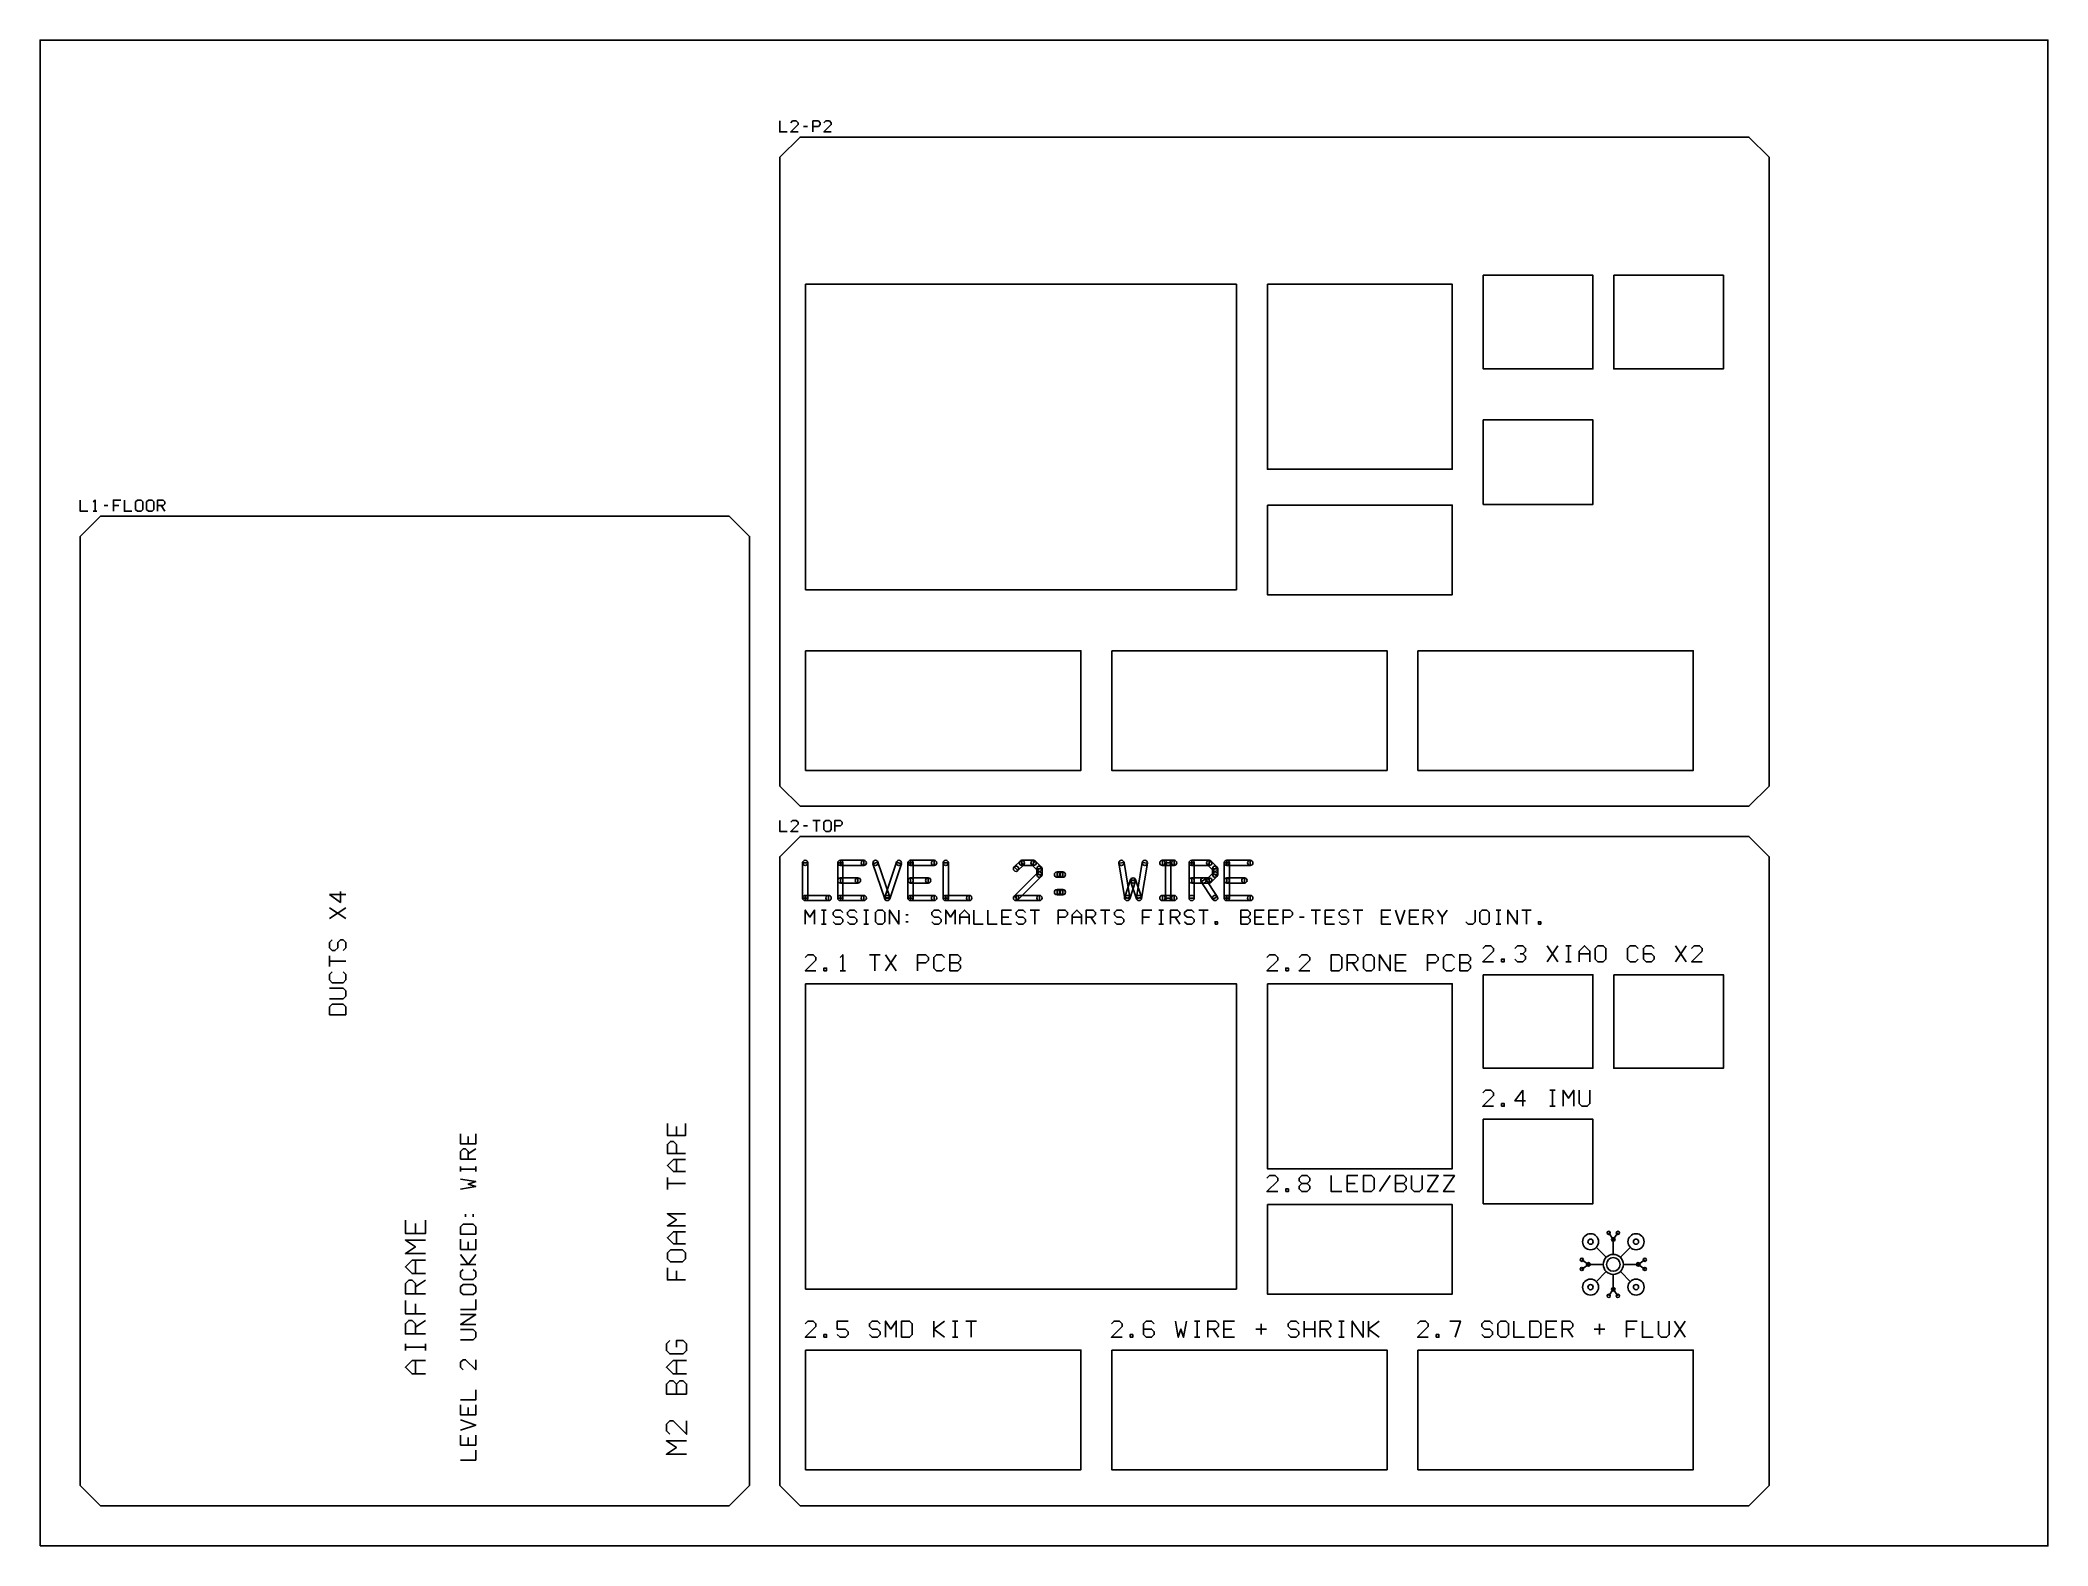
# Model space of a CAD drawing. Extents: x 0 to 400, y 0 to 300.
import ezdxf

# ---------------------------------------------------------------- set-up
doc = ezdxf.new("R2010")
doc.units = 0
for name, color, linetype in [('CUT', 1, 'CONTINUOUS'), ('ENGRAVE_VECTOR', 5, 'CONTINUOUS'), ('NOTES', 8, 'CONTINUOUS'), ('RASTER_ENGRAVE', 7, 'CONTINUOUS')]:
    doc.layers.add(name, color=color, linetype=linetype)

msp = doc.modelspace()

# ---------------------------------------------------------------- linework, layer by layer
at = {"layer": 'CUT'}
for points in [[(151.394, 147.35), (340.456, 147.35), (344.5, 151.394), (344.5, 276.656), (340.456, 280.7), (151.394, 280.7), (147.35, 276.656), (147.35, 151.394)], [(287.5, 253.15), (309.35, 253.15), (309.35, 234.5), (287.5, 234.5)], [(313.5, 253.15), (335.35, 253.15), (335.35, 234.5), (313.5, 234.5)], [(152.5, 251.35), (238.35, 251.35), (238.35, 190.5), (152.5, 190.5)], [(244.5, 251.35), (281.35, 251.35), (281.35, 214.5), (244.5, 214.5)], [(287.5, 224.35), (309.35, 224.35), (309.35, 207.5), (287.5, 207.5)], [(141.35, 12.044), (141.35, 201.106), (137.306, 205.15), (12.044, 205.15), (8, 201.106), (8, 12.044), (12.044, 8), (137.306, 8)], [(244.5, 207.35), (281.35, 207.35), (281.35, 189.5), (244.5, 189.5)], [(152.5, 178.35), (207.35, 178.35), (207.35, 154.5), (152.5, 154.5)], [(213.5, 178.35), (268.35, 178.35), (268.35, 154.5), (213.5, 154.5)], [(274.5, 178.35), (329.35, 178.35), (329.35, 154.5), (274.5, 154.5)], [(151.394, 8), (340.456, 8), (344.5, 12.044), (344.5, 137.306), (340.456, 141.35), (151.394, 141.35), (147.35, 137.306), (147.35, 12.044)], [(152.5, 112), (238.35, 112), (238.35, 51.15), (152.5, 51.15)], [(244.5, 112), (281.35, 112), (281.35, 75.15), (244.5, 75.15)], [(287.5, 113.8), (309.35, 113.8), (309.35, 95.15), (287.5, 95.15)], [(313.5, 113.8), (335.35, 113.8), (335.35, 95.15), (313.5, 95.15)], [(287.5, 85), (309.35, 85), (309.35, 68.15), (287.5, 68.15)], [(244.5, 68), (281.35, 68), (281.35, 50.15), (244.5, 50.15)], [(152.5, 39), (207.35, 39), (207.35, 15.15), (152.5, 15.15)], [(213.5, 39), (268.35, 39), (268.35, 15.15), (213.5, 15.15)], [(274.5, 39), (329.35, 39), (329.35, 15.15), (274.5, 15.15)]]:
    msp.add_lwpolyline(points, close=True, dxfattribs=at)
at = {"layer": 'ENGRAVE_VECTOR'}
for points in [[(57.675, 129.808), (59.808, 128.208), (59.808, 130.342)], [(60.875, 129.808), (57.675, 129.808)], [(57.675, 125.008), (60.875, 127.142)], [(60.875, 125.008), (57.675, 127.142)], [(152.425, 123.875), (152.425, 126.675), (153.358, 125.275), (154.292, 126.675), (154.292, 123.875)], [(155.692, 126.675), (156.625, 126.675)], [(156.158, 126.675), (156.158, 123.875)], [(159.892, 126.208), (159.425, 126.675), (158.492, 126.675), (158.025, 126.208), (158.025, 125.742), (158.492, 125.275), (159.425, 125.275), (159.892, 124.808), (159.892, 124.342), (159.425, 123.875), (158.492, 123.875), (158.025, 124.342)], [(162.692, 126.208), (162.225, 126.675), (161.292, 126.675), (160.825, 126.208), (160.825, 125.742), (161.292, 125.275), (162.225, 125.275), (162.692, 124.808), (162.692, 124.342), (162.225, 123.875), (161.292, 123.875), (160.825, 124.342)], [(164.092, 126.675), (165.025, 126.675)], [(164.558, 126.675), (164.558, 123.875)], [(166.892, 123.875), (167.825, 123.875), (168.292, 124.342), (168.292, 126.208), (167.825, 126.675), (166.892, 126.675), (166.425, 126.208), (166.425, 124.342), (166.892, 123.875)], [(169.225, 123.875), (169.225, 126.675), (171.092, 123.875), (171.092, 126.675)], [(172.492, 125.742), (172.958, 125.742)], [(172.492, 124.342), (172.958, 124.342)], [(179.492, 126.208), (179.025, 126.675), (178.092, 126.675), (177.625, 126.208), (177.625, 125.742), (178.092, 125.275), (179.025, 125.275), (179.492, 124.808), (179.492, 124.342), (179.025, 123.875), (178.092, 123.875), (177.625, 124.342)], [(180.425, 123.875), (180.425, 126.675), (181.358, 125.275), (182.292, 126.675), (182.292, 123.875)], [(183.225, 123.875), (183.225, 125.742), (184.158, 126.675), (185.092, 125.742), (185.092, 123.875)], [(183.225, 125.275), (185.092, 125.275)], [(186.025, 126.675), (186.025, 123.875), (187.892, 123.875)], [(188.825, 126.675), (188.825, 123.875), (190.692, 123.875)], [(193.492, 126.675), (191.625, 126.675), (191.625, 123.875), (193.492, 123.875)], [(191.625, 125.275), (193.025, 125.275)], [(196.292, 126.208), (195.825, 126.675), (194.892, 126.675), (194.425, 126.208), (194.425, 125.742), (194.892, 125.275), (195.825, 125.275), (196.292, 124.808), (196.292, 124.342), (195.825, 123.875), (194.892, 123.875), (194.425, 124.342)], [(197.225, 126.675), (199.092, 126.675)], [(198.158, 126.675), (198.158, 123.875)], [(202.825, 123.875), (202.825, 126.675), (204.225, 126.675), (204.692, 126.208), (204.692, 125.742), (204.225, 125.275), (202.825, 125.275)], [(205.625, 123.875), (205.625, 125.742), (206.558, 126.675), (207.492, 125.742), (207.492, 123.875)], [(205.625, 125.275), (207.492, 125.275)], [(208.425, 123.875), (208.425, 126.675), (209.825, 126.675), (210.292, 126.208), (210.292, 125.742), (209.825, 125.275), (208.425, 125.275)], [(209.358, 125.275), (210.292, 123.875)], [(211.225, 126.675), (213.092, 126.675)], [(212.158, 126.675), (212.158, 123.875)], [(215.892, 126.208), (215.425, 126.675), (214.492, 126.675), (214.025, 126.208), (214.025, 125.742), (214.492, 125.275), (215.425, 125.275), (215.892, 124.808), (215.892, 124.342), (215.425, 123.875), (214.492, 123.875), (214.025, 124.342)], [(221.492, 126.675), (219.625, 126.675), (219.625, 123.875)], [(219.625, 125.275), (221.025, 125.275)], [(222.892, 126.675), (223.825, 126.675)], [(223.358, 126.675), (223.358, 123.875)], [(225.225, 123.875), (225.225, 126.675), (226.625, 126.675), (227.092, 126.208), (227.092, 125.742), (226.625, 125.275), (225.225, 125.275)], [(226.158, 125.275), (227.092, 123.875)], [(229.892, 126.208), (229.425, 126.675), (228.492, 126.675), (228.025, 126.208), (228.025, 125.742), (228.492, 125.275), (229.425, 125.275), (229.892, 124.808), (229.892, 124.342), (229.425, 123.875), (228.492, 123.875), (228.025, 124.342)], [(230.825, 126.675), (232.692, 126.675)], [(231.758, 126.675), (231.758, 123.875)], [(234.092, 123.875), (234.558, 123.875), (234.558, 124.342), (234.092, 124.342), (234.092, 123.875)], [(239.225, 123.875), (239.225, 126.675), (240.625, 126.675), (241.092, 126.208), (241.092, 125.742), (240.625, 125.275), (239.225, 125.275)], [(240.625, 125.275), (241.092, 124.808), (241.092, 124.342), (240.625, 123.875), (239.225, 123.875)], [(243.892, 126.675), (242.025, 126.675), (242.025, 123.875), (243.892, 123.875)], [(242.025, 125.275), (243.425, 125.275)], [(246.692, 126.675), (244.825, 126.675), (244.825, 123.875), (246.692, 123.875)], [(244.825, 125.275), (246.225, 125.275)], [(247.625, 123.875), (247.625, 126.675), (249.025, 126.675), (249.492, 126.208), (249.492, 125.742), (249.025, 125.275), (247.625, 125.275)], [(250.892, 125.275), (251.825, 125.275)], [(253.225, 126.675), (255.092, 126.675)], [(254.158, 126.675), (254.158, 123.875)], [(257.892, 126.675), (256.025, 126.675), (256.025, 123.875), (257.892, 123.875)], [(256.025, 125.275), (257.425, 125.275)], [(260.692, 126.208), (260.225, 126.675), (259.292, 126.675), (258.825, 126.208), (258.825, 125.742), (259.292, 125.275), (260.225, 125.275), (260.692, 124.808), (260.692, 124.342), (260.225, 123.875), (259.292, 123.875), (258.825, 124.342)], [(261.625, 126.675), (263.492, 126.675)], [(262.558, 126.675), (262.558, 123.875)], [(269.092, 126.675), (267.225, 126.675), (267.225, 123.875), (269.092, 123.875)], [(267.225, 125.275), (268.625, 125.275)], [(270.025, 126.675), (270.958, 123.875), (271.892, 126.675)], [(274.692, 126.675), (272.825, 126.675), (272.825, 123.875), (274.692, 123.875)], [(272.825, 125.275), (274.225, 125.275)], [(275.625, 123.875), (275.625, 126.675), (277.025, 126.675), (277.492, 126.208), (277.492, 125.742), (277.025, 125.275), (275.625, 125.275)], [(276.558, 125.275), (277.492, 123.875)], [(278.425, 126.675), (279.358, 125.275), (280.292, 126.675)], [(279.358, 125.275), (279.358, 123.875)], [(285.892, 126.675), (285.892, 124.342), (285.425, 123.875), (284.492, 123.875), (284.025, 124.342)], [(287.292, 123.875), (288.225, 123.875), (288.692, 124.342), (288.692, 126.208), (288.225, 126.675), (287.292, 126.675), (286.825, 126.208), (286.825, 124.342), (287.292, 123.875)], [(290.092, 126.675), (291.025, 126.675)], [(290.558, 126.675), (290.558, 123.875)], [(292.425, 123.875), (292.425, 126.675), (294.292, 123.875), (294.292, 126.675)], [(295.225, 126.675), (297.092, 126.675)], [(296.158, 126.675), (296.158, 123.875)], [(298.492, 123.875), (298.958, 123.875), (298.958, 124.342), (298.492, 124.342), (298.492, 123.875)], [(58.208, 120.742), (57.675, 120.208), (57.675, 119.142), (58.208, 118.608), (58.742, 118.608), (59.275, 119.142), (59.275, 120.208), (59.808, 120.742), (60.342, 120.742), (60.875, 120.208), (60.875, 119.142), (60.342, 118.608)], [(155.692, 123.875), (156.625, 123.875)], [(164.092, 123.875), (165.025, 123.875)], [(222.892, 123.875), (223.825, 123.875)], [(290.092, 123.875), (291.025, 123.875)], [(57.675, 115.408), (57.675, 117.542)], [(57.675, 116.475), (60.875, 116.475)], [(152.425, 117.242), (152.958, 117.775), (154.025, 117.775), (154.558, 117.242), (154.558, 116.708), (152.425, 114.575), (154.558, 114.575)], [(159.358, 117.242), (159.892, 117.775), (159.892, 114.575)], [(165.225, 117.775), (167.358, 117.775)], [(166.292, 117.775), (166.292, 114.575)], [(168.425, 117.775), (170.558, 114.575)], [(168.425, 114.575), (170.558, 117.775)], [(174.825, 114.575), (174.825, 117.775), (176.425, 117.775), (176.958, 117.242), (176.958, 116.708), (176.425, 116.175), (174.825, 116.175)], [(180.158, 117.242), (179.625, 117.775), (178.558, 117.775), (178.025, 117.242), (178.025, 115.108), (178.558, 114.575), (179.625, 114.575), (180.158, 115.108)], [(181.225, 114.575), (181.225, 117.775), (182.825, 117.775), (183.358, 117.242), (183.358, 116.708), (182.825, 116.175), (181.225, 116.175)], [(182.825, 116.175), (183.358, 115.642), (183.358, 115.108), (182.825, 114.575), (181.225, 114.575)], [(244.425, 117.242), (244.958, 117.775), (246.025, 117.775), (246.558, 117.242), (246.558, 116.708), (244.425, 114.575), (246.558, 114.575)], [(250.825, 117.242), (251.358, 117.775), (252.425, 117.775), (252.958, 117.242), (252.958, 116.708), (250.825, 114.575), (252.958, 114.575)], [(257.225, 114.575), (257.225, 117.775), (258.825, 117.775), (259.358, 117.242), (259.358, 115.108), (258.825, 114.575), (257.225, 114.575)], [(260.425, 114.575), (260.425, 117.775), (262.025, 117.775), (262.558, 117.242), (262.558, 116.708), (262.025, 116.175), (260.425, 116.175)], [(261.492, 116.175), (262.558, 114.575)], [(264.158, 114.575), (265.225, 114.575), (265.758, 115.108), (265.758, 117.242), (265.225, 117.775), (264.158, 117.775), (263.625, 117.242), (263.625, 115.108), (264.158, 114.575)], [(266.825, 114.575), (266.825, 117.775), (268.958, 114.575), (268.958, 117.775)], [(272.158, 117.775), (270.025, 117.775), (270.025, 114.575), (272.158, 114.575)], [(270.025, 116.175), (271.625, 116.175)], [(276.425, 114.575), (276.425, 117.775), (278.025, 117.775), (278.558, 117.242), (278.558, 116.708), (278.025, 116.175), (276.425, 116.175)], [(281.758, 117.242), (281.225, 117.775), (280.158, 117.775), (279.625, 117.242), (279.625, 115.108), (280.158, 114.575), (281.225, 114.575), (281.758, 115.108)], [(282.825, 114.575), (282.825, 117.775), (284.425, 117.775), (284.958, 117.242), (284.958, 116.708), (284.425, 116.175), (282.825, 116.175)], [(284.425, 116.175), (284.958, 115.642), (284.958, 115.108), (284.425, 114.575), (282.825, 114.575)], [(287.425, 119.042), (287.958, 119.575), (289.025, 119.575), (289.558, 119.042), (289.558, 118.508), (287.425, 116.375), (289.558, 116.375)], [(291.158, 116.375), (291.692, 116.375), (291.692, 116.908), (291.158, 116.908), (291.158, 116.375)], [(293.825, 119.042), (294.358, 119.575), (295.425, 119.575), (295.958, 119.042), (295.958, 118.508), (295.425, 117.975), (294.892, 117.975)], [(295.425, 117.975), (295.958, 117.442), (295.958, 116.908), (295.425, 116.375), (294.358, 116.375), (293.825, 116.908)], [(300.225, 119.575), (302.358, 116.375)], [(300.225, 116.375), (302.358, 119.575)], [(303.958, 119.575), (305.025, 119.575)], [(303.958, 116.375), (305.025, 116.375)], [(304.492, 119.575), (304.492, 116.375)], [(306.625, 116.375), (306.625, 118.508), (307.692, 119.575), (308.758, 118.508), (308.758, 116.375)], [(306.625, 117.975), (308.758, 117.975)], [(310.358, 116.375), (311.425, 116.375), (311.958, 116.908), (311.958, 119.042), (311.425, 119.575), (310.358, 119.575), (309.825, 119.042), (309.825, 116.908), (310.358, 116.375)], [(318.358, 119.042), (317.825, 119.575), (316.758, 119.575), (316.225, 119.042), (316.225, 116.908), (316.758, 116.375), (317.825, 116.375), (318.358, 116.908)], [(321.558, 119.042), (321.025, 119.575), (319.958, 119.575), (319.425, 119.042), (319.425, 116.908), (319.958, 116.375), (321.025, 116.375), (321.558, 116.908), (321.558, 117.442), (321.025, 117.975), (319.425, 117.975)], [(325.825, 119.575), (327.958, 116.375)], [(325.825, 116.375), (327.958, 119.575)], [(329.025, 119.042), (329.558, 119.575), (330.625, 119.575), (331.158, 119.042), (331.158, 118.508), (329.025, 116.375), (331.158, 116.375)], [(58.208, 114.342), (57.675, 113.808), (57.675, 112.742), (58.208, 112.208), (60.342, 112.208), (60.875, 112.742), (60.875, 113.808), (60.342, 114.342)], [(156.158, 114.575), (156.692, 114.575), (156.692, 115.108), (156.158, 115.108), (156.158, 114.575)], [(159.358, 114.575), (160.425, 114.575)], [(248.158, 114.575), (248.692, 114.575), (248.692, 115.108), (248.158, 115.108), (248.158, 114.575)], [(57.675, 109.008), (60.342, 109.008), (60.875, 109.542), (60.875, 110.608), (60.342, 111.142), (57.675, 111.142)], [(60.875, 105.808), (57.675, 105.808), (57.675, 107.408), (58.208, 107.942), (60.342, 107.942), (60.875, 107.408), (60.875, 105.808)], [(287.425, 90.242), (287.958, 90.775), (289.025, 90.775), (289.558, 90.242), (289.558, 89.708), (287.425, 87.575), (289.558, 87.575)], [(291.158, 87.575), (291.692, 87.575), (291.692, 88.108), (291.158, 88.108), (291.158, 87.575)], [(295.425, 90.775), (293.825, 88.642), (295.958, 88.642)], [(295.425, 87.575), (295.425, 90.775)], [(300.758, 90.775), (301.825, 90.775)], [(301.292, 90.775), (301.292, 87.575)], [(303.425, 87.575), (303.425, 90.775), (304.492, 89.175), (305.558, 90.775), (305.558, 87.575)], [(306.625, 90.775), (306.625, 88.108), (307.158, 87.575), (308.225, 87.575), (308.758, 88.108), (308.758, 90.775)], [(124.975, 84.175), (124.975, 81.775), (128.575, 81.775), (128.575, 84.175)], [(300.758, 87.575), (301.825, 87.575)], [(83.775, 82.075), (83.775, 80.075), (86.775, 80.075), (86.775, 82.075)], [(85.275, 80.075), (85.275, 81.575)], [(128.575, 78.175), (124.975, 78.175), (124.975, 79.975), (125.575, 80.575), (126.175, 80.575), (126.775, 79.975), (126.775, 78.175)], [(126.775, 81.775), (126.775, 83.575)], [(86.775, 77.075), (83.775, 77.075), (83.775, 78.575), (84.275, 79.075), (84.775, 79.075), (85.275, 78.575), (85.275, 77.075)], [(85.275, 78.075), (86.775, 79.075)], [(128.575, 74.575), (126.175, 74.575), (124.975, 75.775), (126.175, 76.975), (128.575, 76.975)], [(126.775, 74.575), (126.775, 76.975)], [(83.775, 74.575), (83.775, 75.575)], [(83.775, 75.075), (86.775, 75.075)], [(83.775, 71.075), (86.775, 71.575), (85.275, 72.075), (86.775, 72.575), (83.775, 73.075)], [(86.775, 74.575), (86.775, 75.575)], [(124.975, 70.975), (124.975, 73.375)], [(124.975, 72.175), (128.575, 72.175)], [(244.425, 73.242), (244.958, 73.775), (246.025, 73.775), (246.558, 73.242), (246.558, 72.708), (244.425, 70.575), (246.558, 70.575)], [(251.358, 73.775), (252.425, 73.775), (252.958, 73.242), (252.958, 72.708), (252.425, 72.175), (251.358, 72.175), (250.825, 72.708), (250.825, 73.242), (251.358, 73.775)], [(251.358, 72.175), (250.825, 71.642), (250.825, 71.108), (251.358, 70.575), (252.425, 70.575), (252.958, 71.108), (252.958, 71.642), (252.425, 72.175)], [(257.225, 73.775), (257.225, 70.575), (259.358, 70.575)], [(262.558, 73.775), (260.425, 73.775), (260.425, 70.575), (262.558, 70.575)], [(260.425, 72.175), (262.025, 72.175)], [(263.625, 70.575), (263.625, 73.775), (265.225, 73.775), (265.758, 73.242), (265.758, 71.108), (265.225, 70.575), (263.625, 70.575)], [(266.825, 70.575), (268.958, 73.775)], [(270.025, 70.575), (270.025, 73.775), (271.625, 73.775), (272.158, 73.242), (272.158, 72.708), (271.625, 72.175), (270.025, 72.175)], [(271.625, 72.175), (272.158, 71.642), (272.158, 71.108), (271.625, 70.575), (270.025, 70.575)], [(273.225, 73.775), (273.225, 71.108), (273.758, 70.575), (274.825, 70.575), (275.358, 71.108), (275.358, 73.775)], [(276.425, 73.775), (278.558, 73.775), (276.425, 70.575), (278.558, 70.575)], [(279.625, 73.775), (281.758, 73.775), (279.625, 70.575), (281.758, 70.575)], [(248.158, 70.575), (248.692, 70.575), (248.692, 71.108), (248.158, 71.108), (248.158, 70.575)], [(72.775, 64.908), (72.775, 62.242), (76.775, 62.242), (76.775, 64.908)], [(74.775, 62.242), (74.775, 64.242)], [(86.775, 62.075), (83.775, 62.075), (83.775, 63.575), (84.275, 64.075), (86.275, 64.075), (86.775, 63.575), (86.775, 62.075)], [(84.775, 65.575), (84.775, 66.075)], [(86.275, 65.575), (86.275, 66.075)], [(128.575, 63.775), (124.975, 63.775), (126.775, 64.975), (124.975, 66.175), (128.575, 66.175)], [(76.775, 58.242), (72.775, 58.242), (74.775, 59.575), (72.775, 60.908), (76.775, 60.908)], [(83.775, 61.075), (83.775, 59.075), (86.775, 59.075), (86.775, 61.075)], [(85.275, 59.075), (85.275, 60.575)], [(128.575, 60.175), (126.175, 60.175), (124.975, 61.375), (126.175, 62.575), (128.575, 62.575)], [(126.775, 60.175), (126.775, 62.575)], [(313.425, 61.035), (312.507, 62.346)], [(313.425, 61.035), (314.343, 62.346)], [(313.425, 58.075), (313.425, 61.035)], [(76.775, 54.242), (74.108, 54.242), (72.775, 55.575), (74.108, 56.908), (76.775, 56.908)], [(74.775, 54.242), (74.775, 56.908)], [(83.775, 58.075), (85.275, 56.075), (86.775, 58.075)], [(86.775, 56.075), (83.775, 56.075)], [(128.575, 57.175), (128.575, 58.375), (127.975, 58.975), (125.575, 58.975), (124.975, 58.375), (124.975, 57.175), (125.575, 56.575), (127.975, 56.575), (128.575, 57.175)], [(308.465, 56.075), (307.154, 56.993)], [(308.465, 56.075), (307.154, 55.157)], [(311.425, 56.075), (308.465, 56.075)], [(312.011, 57.489), (309.918, 59.582)], [(314.839, 57.489), (316.932, 59.582)], [(315.425, 56.075), (318.385, 56.075)], [(318.385, 56.075), (319.696, 56.993)], [(318.385, 56.075), (319.696, 55.157)], [(76.775, 50.242), (72.775, 50.242), (72.775, 52.242), (73.442, 52.908), (74.108, 52.908), (74.775, 52.242), (74.775, 50.242)], [(74.775, 51.575), (76.775, 52.908)], [(84.275, 55.075), (83.775, 54.575), (83.775, 53.575), (84.275, 53.075), (86.275, 53.075), (86.775, 53.575), (86.775, 54.575), (86.275, 55.075)], [(86.775, 50.575), (86.775, 51.575), (86.275, 52.075), (84.275, 52.075), (83.775, 51.575), (83.775, 50.575), (84.275, 50.075), (86.275, 50.075), (86.775, 50.575)], [(124.975, 55.375), (124.975, 52.975), (128.575, 52.975)], [(126.775, 52.975), (126.775, 54.775)], [(312.011, 54.661), (309.918, 52.568)], [(313.425, 54.075), (313.425, 51.115)], [(314.839, 54.661), (316.932, 52.568)], [(72.775, 48.908), (72.775, 46.242), (76.775, 46.242)], [(74.775, 46.242), (74.775, 48.242)], [(83.775, 47.075), (86.775, 47.075), (86.775, 49.075)], [(313.425, 51.115), (312.507, 49.804)], [(313.425, 51.115), (314.343, 49.804)], [(76.775, 42.242), (72.775, 42.242), (72.775, 44.242), (73.442, 44.908), (74.108, 44.908), (74.775, 44.242), (74.775, 42.242)], [(74.775, 43.575), (76.775, 44.908)], [(86.775, 44.075), (83.775, 44.075), (86.775, 46.075), (83.775, 46.075)], [(152.425, 44.242), (152.958, 44.775), (154.025, 44.775), (154.558, 44.242), (154.558, 43.708), (152.425, 41.575), (154.558, 41.575)], [(160.958, 44.775), (158.825, 44.775), (158.825, 43.175), (160.425, 43.175), (160.958, 42.642), (160.958, 42.108), (160.425, 41.575), (159.358, 41.575), (158.825, 42.108)], [(167.358, 44.242), (166.825, 44.775), (165.758, 44.775), (165.225, 44.242), (165.225, 43.708), (165.758, 43.175), (166.825, 43.175), (167.358, 42.642), (167.358, 42.108), (166.825, 41.575), (165.758, 41.575), (165.225, 42.108)], [(168.425, 41.575), (168.425, 44.775), (169.492, 43.175), (170.558, 44.775), (170.558, 41.575)], [(171.625, 41.575), (171.625, 44.775), (173.225, 44.775), (173.758, 44.242), (173.758, 42.108), (173.225, 41.575), (171.625, 41.575)], [(178.025, 41.575), (178.025, 44.775)], [(180.158, 44.775), (178.025, 43.175), (180.158, 41.575)], [(181.758, 44.775), (182.825, 44.775)], [(182.292, 44.775), (182.292, 41.575)], [(184.425, 44.775), (186.558, 44.775)], [(185.492, 44.775), (185.492, 41.575)], [(213.425, 44.242), (213.958, 44.775), (215.025, 44.775), (215.558, 44.242), (215.558, 43.708), (213.425, 41.575), (215.558, 41.575)], [(221.958, 44.242), (221.425, 44.775), (220.358, 44.775), (219.825, 44.242), (219.825, 42.108), (220.358, 41.575), (221.425, 41.575), (221.958, 42.108), (221.958, 42.642), (221.425, 43.175), (219.825, 43.175)], [(226.225, 44.775), (226.758, 41.575), (227.292, 43.175), (227.825, 41.575), (228.358, 44.775)], [(229.958, 44.775), (231.025, 44.775)], [(230.492, 44.775), (230.492, 41.575)], [(232.625, 41.575), (232.625, 44.775), (234.225, 44.775), (234.758, 44.242), (234.758, 43.708), (234.225, 43.175), (232.625, 43.175)], [(237.958, 44.775), (235.825, 44.775), (235.825, 41.575), (237.958, 41.575)], [(243.292, 42.108), (243.292, 44.242)], [(250.758, 44.242), (250.225, 44.775), (249.158, 44.775), (248.625, 44.242), (248.625, 43.708), (249.158, 43.175), (250.225, 43.175), (250.758, 42.642), (250.758, 42.108), (250.225, 41.575), (249.158, 41.575), (248.625, 42.108)], [(251.825, 41.575), (251.825, 44.775)], [(253.958, 41.575), (253.958, 44.775)], [(255.025, 41.575), (255.025, 44.775), (256.625, 44.775), (257.158, 44.242), (257.158, 43.708), (256.625, 43.175), (255.025, 43.175)], [(258.758, 44.775), (259.825, 44.775)], [(259.292, 44.775), (259.292, 41.575)], [(261.425, 41.575), (261.425, 44.775), (263.558, 41.575), (263.558, 44.775)], [(264.625, 41.575), (264.625, 44.775)], [(266.758, 44.775), (264.625, 43.175), (266.758, 41.575)], [(274.425, 44.242), (274.958, 44.775), (276.025, 44.775), (276.558, 44.242), (276.558, 43.708), (274.425, 41.575), (276.558, 41.575)], [(280.825, 44.775), (282.958, 44.775), (281.892, 41.575)], [(289.358, 44.242), (288.825, 44.775), (287.758, 44.775), (287.225, 44.242), (287.225, 43.708), (287.758, 43.175), (288.825, 43.175), (289.358, 42.642), (289.358, 42.108), (288.825, 41.575), (287.758, 41.575), (287.225, 42.108)], [(290.958, 41.575), (292.025, 41.575), (292.558, 42.108), (292.558, 44.242), (292.025, 44.775), (290.958, 44.775), (290.425, 44.242), (290.425, 42.108), (290.958, 41.575)], [(293.625, 44.775), (293.625, 41.575), (295.758, 41.575)], [(296.825, 41.575), (296.825, 44.775), (298.425, 44.775), (298.958, 44.242), (298.958, 42.108), (298.425, 41.575), (296.825, 41.575)], [(302.158, 44.775), (300.025, 44.775), (300.025, 41.575), (302.158, 41.575)], [(303.225, 41.575), (303.225, 44.775), (304.825, 44.775), (305.358, 44.242), (305.358, 43.708), (304.825, 43.175), (303.225, 43.175)], [(310.692, 42.108), (310.692, 44.242)], [(318.158, 44.775), (316.025, 44.775), (316.025, 41.575)], [(319.225, 44.775), (319.225, 41.575), (321.358, 41.575)], [(322.425, 44.775), (322.425, 42.108), (322.958, 41.575), (324.025, 41.575), (324.558, 42.108), (324.558, 44.775)], [(325.625, 44.775), (327.758, 41.575)], [(325.625, 41.575), (327.758, 44.775)], [(72.775, 38.908), (72.775, 40.242)], [(76.775, 38.908), (76.775, 40.242)], [(83.775, 41.075), (86.275, 41.075), (86.775, 41.575), (86.775, 42.575), (86.275, 43.075), (83.775, 43.075)], [(125.442, 40.908), (124.775, 40.242), (124.775, 38.908), (125.442, 38.242), (128.108, 38.242), (128.775, 38.908), (128.775, 40.242), (128.108, 40.908), (126.775, 40.908), (126.775, 39.575)], [(156.158, 41.575), (156.692, 41.575), (156.692, 42.108), (156.158, 42.108), (156.158, 41.575)], [(181.758, 41.575), (182.825, 41.575)], [(217.158, 41.575), (217.692, 41.575), (217.692, 42.108), (217.158, 42.108), (217.158, 41.575)], [(229.958, 41.575), (231.025, 41.575)], [(233.692, 43.175), (234.758, 41.575)], [(235.825, 43.175), (237.425, 43.175)], [(242.225, 43.175), (244.358, 43.175)], [(251.825, 43.175), (253.958, 43.175)], [(256.092, 43.175), (257.158, 41.575)], [(258.758, 41.575), (259.825, 41.575)], [(278.158, 41.575), (278.692, 41.575), (278.692, 42.108), (278.158, 42.108), (278.158, 41.575)], [(300.025, 43.175), (301.625, 43.175)], [(304.292, 43.175), (305.358, 41.575)], [(309.625, 43.175), (311.758, 43.175)], [(316.025, 43.175), (317.625, 43.175)], [(72.775, 39.575), (76.775, 39.575)], [(76.775, 34.242), (74.108, 34.242), (72.775, 35.575), (74.108, 36.908), (76.775, 36.908)], [(74.775, 34.242), (74.775, 36.908)], [(84.275, 35.075), (83.775, 35.575), (83.775, 36.575), (84.275, 37.075), (84.775, 37.075), (86.775, 35.075), (86.775, 37.075)], [(128.775, 34.242), (126.108, 34.242), (124.775, 35.575), (126.108, 36.908), (128.775, 36.908)], [(126.775, 34.242), (126.775, 36.908)], [(128.775, 30.242), (124.775, 30.242), (124.775, 32.242), (125.442, 32.908), (126.108, 32.908), (126.775, 32.242), (126.775, 30.242)], [(126.775, 32.242), (127.442, 32.908), (128.108, 32.908), (128.775, 32.242), (128.775, 30.242)], [(83.775, 29.075), (86.775, 29.075), (86.775, 31.075)], [(83.775, 28.075), (83.775, 26.075), (86.775, 26.075), (86.775, 28.075)], [(83.775, 23.075), (86.775, 24.075), (83.775, 25.075)], [(85.275, 26.075), (85.275, 27.575)], [(125.442, 22.242), (124.775, 22.908), (124.775, 24.242), (125.442, 24.908), (126.108, 24.908), (128.775, 22.242), (128.775, 24.908)], [(83.775, 22.075), (83.775, 20.075), (86.775, 20.075), (86.775, 22.075)], [(85.275, 20.075), (85.275, 21.575)], [(128.775, 18.242), (124.775, 18.242), (126.775, 19.575), (124.775, 20.908), (128.775, 20.908)], [(83.775, 17.075), (86.775, 17.075), (86.775, 19.075)]]:
    msp.add_lwpolyline(points, dxfattribs=at)
for centre, radius in [((308.9, 60.6), 1.6), ((317.95, 60.6), 1.6), ((313.425, 56.075), 2), ((308.9, 51.55), 1.6), ((317.95, 51.55), 1.6)]:
    msp.add_circle(centre, radius, dxfattribs=at)
at = {"layer": 'NOTES'}
msp.add_lwpolyline([(0, 0), (400, 0), (400, 300), (0, 300)], close=True, dxfattribs=at)
for points in [[(147.35, 283.9), (147.35, 281.7), (148.817, 281.7)], [(149.55, 283.533), (149.917, 283.9), (150.65, 283.9), (151.017, 283.533), (151.017, 283.167), (149.55, 281.7), (151.017, 281.7)], [(152.117, 282.8), (152.85, 282.8)], [(153.95, 281.7), (153.95, 283.9), (155.05, 283.9), (155.417, 283.533), (155.417, 283.167), (155.05, 282.8), (153.95, 282.8)], [(156.15, 283.533), (156.517, 283.9), (157.25, 283.9), (157.617, 283.533), (157.617, 283.167), (156.15, 281.7), (157.617, 281.7)], [(8, 208.35), (8, 206.15), (9.467, 206.15)], [(10.567, 207.983), (10.933, 208.35), (10.933, 206.15)], [(16.067, 208.35), (14.6, 208.35), (14.6, 206.15)], [(16.8, 208.35), (16.8, 206.15), (18.267, 206.15)], [(19.367, 206.15), (20.1, 206.15), (20.467, 206.517), (20.467, 207.983), (20.1, 208.35), (19.367, 208.35), (19, 207.983), (19, 206.517), (19.367, 206.15)], [(21.567, 206.15), (22.3, 206.15), (22.667, 206.517), (22.667, 207.983), (22.3, 208.35), (21.567, 208.35), (21.2, 207.983), (21.2, 206.517), (21.567, 206.15)], [(23.4, 206.15), (23.4, 208.35), (24.5, 208.35), (24.867, 207.983), (24.867, 207.617), (24.5, 207.25), (23.4, 207.25)], [(10.567, 206.15), (11.3, 206.15)], [(12.767, 207.25), (13.5, 207.25)], [(14.6, 207.25), (15.7, 207.25)], [(24.133, 207.25), (24.867, 206.15)], [(147.35, 144.55), (147.35, 142.35), (148.817, 142.35)], [(149.55, 144.183), (149.917, 144.55), (150.65, 144.55), (151.017, 144.183), (151.017, 143.817), (149.55, 142.35), (151.017, 142.35)], [(153.95, 144.55), (155.417, 144.55)], [(154.683, 144.55), (154.683, 142.35)], [(156.517, 142.35), (157.25, 142.35), (157.617, 142.717), (157.617, 144.183), (157.25, 144.55), (156.517, 144.55), (156.15, 144.183), (156.15, 142.717), (156.517, 142.35)], [(158.35, 142.35), (158.35, 144.55), (159.45, 144.55), (159.817, 144.183), (159.817, 143.817), (159.45, 143.45), (158.35, 143.45)], [(152.117, 143.45), (152.85, 143.45)]]:
    msp.add_lwpolyline(points, dxfattribs=at)
at = {"layer": 'RASTER_ENGRAVE'}
for points in [[(152.95, 136.075), (152.95, 129.075), (151.9, 129.075), (151.9, 136.075)], [(159.95, 136.075), (159.95, 129.075), (158.9, 129.075), (158.9, 136.075)], [(164.092, 135.55), (159.425, 135.55), (159.425, 136.6), (164.092, 136.6)], [(166.923, 136.241), (169.256, 129.241), (168.26, 128.909), (165.927, 135.909)], [(168.26, 129.241), (170.594, 136.241), (171.59, 135.909), (169.256, 128.909)], [(173.95, 136.075), (173.95, 129.075), (172.9, 129.075), (172.9, 136.075)], [(178.092, 135.55), (173.425, 135.55), (173.425, 136.6), (178.092, 136.6)], [(180.95, 136.075), (180.95, 129.075), (179.9, 129.075), (179.9, 136.075)], [(194.054, 135.28), (195.22, 136.446), (195.963, 135.704), (194.796, 134.537)], [(195.592, 136.6), (197.925, 136.6), (197.925, 135.55), (195.592, 135.55)], [(198.296, 136.446), (199.463, 135.28), (198.72, 134.537), (197.554, 135.704)], [(215.943, 136.161), (217.11, 129.161), (216.074, 128.989), (214.907, 135.989)], [(218.407, 129.161), (219.574, 136.161), (220.61, 135.989), (219.443, 128.989)], [(223.592, 136.6), (225.925, 136.6), (225.925, 135.55), (223.592, 135.55)], [(225.283, 136.075), (225.283, 129.075), (224.233, 129.075), (224.233, 136.075)], [(228.9, 129.075), (228.9, 136.075), (229.95, 136.075), (229.95, 129.075)], [(229.425, 136.6), (232.925, 136.6), (232.925, 135.55), (229.425, 135.55)], [(233.296, 136.446), (234.463, 135.28), (233.72, 134.537), (232.554, 135.704)], [(236.95, 136.075), (236.95, 129.075), (235.9, 129.075), (235.9, 136.075)], [(241.092, 135.55), (236.425, 135.55), (236.425, 136.6), (241.092, 136.6)], [(159.425, 133.1), (162.925, 133.1), (162.925, 132.05), (159.425, 132.05)], [(173.425, 133.1), (176.925, 133.1), (176.925, 132.05), (173.425, 132.05)], [(199.463, 133.37), (194.796, 128.704), (194.054, 129.446), (198.72, 134.113)], [(199.617, 134.908), (199.617, 133.742), (198.567, 133.742), (198.567, 134.908)], [(202.592, 134.267), (203.758, 134.267), (203.758, 133.217), (202.592, 133.217)], [(216.094, 129.241), (217.26, 132.741), (218.256, 132.409), (217.09, 128.909)], [(218.256, 132.741), (219.423, 129.241), (218.427, 128.909), (217.26, 132.409)], [(232.925, 132.05), (229.425, 132.05), (229.425, 133.1), (232.925, 133.1)], [(232.195, 132.866), (234.528, 129.366), (233.655, 128.784), (231.322, 132.284)], [(234.463, 133.37), (233.296, 132.204), (232.554, 132.946), (233.72, 134.113)], [(234.617, 134.908), (234.617, 133.742), (233.567, 133.742), (233.567, 134.908)], [(236.425, 133.1), (239.925, 133.1), (239.925, 132.05), (236.425, 132.05)], [(152.425, 129.6), (157.092, 129.6), (157.092, 128.55), (152.425, 128.55)], [(159.425, 129.6), (164.092, 129.6), (164.092, 128.55), (159.425, 128.55)], [(173.425, 129.6), (178.092, 129.6), (178.092, 128.55), (173.425, 128.55)], [(180.425, 129.6), (185.092, 129.6), (185.092, 128.55), (180.425, 128.55)], [(194.425, 129.6), (199.092, 129.6), (199.092, 128.55), (194.425, 128.55)], [(202.592, 130.767), (203.758, 130.767), (203.758, 129.717), (202.592, 129.717)], [(223.592, 129.6), (225.925, 129.6), (225.925, 128.55), (223.592, 128.55)], [(236.425, 129.6), (241.092, 129.6), (241.092, 128.55), (236.425, 128.55)]]:
    msp.add_lwpolyline(points, close=True, dxfattribs=at)
for centre, radius in [((152.425, 136.075), 0.525), ((159.425, 136.075), 0.525), ((164.092, 136.075), 0.525), ((166.425, 136.075), 0.525), ((171.092, 136.075), 0.525), ((173.425, 136.075), 0.525), ((178.092, 136.075), 0.525), ((180.425, 136.075), 0.525), ((195.592, 136.075), 0.525), ((197.925, 136.075), 0.525), ((215.425, 136.075), 0.525), ((220.092, 136.075), 0.525), ((223.592, 136.075), 0.525), ((224.758, 136.075), 0.525), ((225.925, 136.075), 0.525), ((229.425, 136.075), 0.525), ((232.925, 136.075), 0.525), ((236.425, 136.075), 0.525), ((241.092, 136.075), 0.525), ((159.425, 132.575), 0.525), ((162.925, 132.575), 0.525), ((173.425, 132.575), 0.525), ((176.925, 132.575), 0.525), ((194.425, 134.908), 0.525), ((199.092, 134.908), 0.525), ((199.092, 133.742), 0.525), ((202.592, 133.742), 0.525), ((203.758, 133.742), 0.525), ((217.758, 132.575), 0.525), ((229.425, 132.575), 0.525), ((231.758, 132.575), 0.525), ((232.925, 132.575), 0.525), ((234.092, 134.908), 0.525), ((234.092, 133.742), 0.525), ((236.425, 132.575), 0.525), ((239.925, 132.575), 0.525), ((152.425, 129.075), 0.525), ((157.092, 129.075), 0.525), ((159.425, 129.075), 0.525), ((164.092, 129.075), 0.525), ((168.758, 129.075), 0.525), ((173.425, 129.075), 0.525), ((178.092, 129.075), 0.525), ((180.425, 129.075), 0.525), ((185.092, 129.075), 0.525), ((194.425, 129.075), 0.525), ((199.092, 129.075), 0.525), ((202.592, 130.242), 0.525), ((203.758, 130.242), 0.525), ((216.592, 129.075), 0.525), ((218.925, 129.075), 0.525), ((223.592, 129.075), 0.525), ((224.758, 129.075), 0.525), ((225.925, 129.075), 0.525), ((229.425, 129.075), 0.525), ((234.092, 129.075), 0.525), ((236.425, 129.075), 0.525), ((241.092, 129.075), 0.525), ((308.9, 60.6), 0.52), ((312.507, 62.346), 0.32), ((313.425, 61.035), 0.36), ((314.343, 62.346), 0.32), ((317.95, 60.6), 0.52), ((307.154, 56.993), 0.32), ((308.465, 56.075), 0.36), ((313.425, 56.075), 1.36), ((318.385, 56.075), 0.36), ((319.696, 56.993), 0.32), ((307.154, 55.157), 0.32), ((308.9, 51.55), 0.52), ((317.95, 51.55), 0.52), ((319.696, 55.157), 0.32), ((312.507, 49.804), 0.32), ((313.425, 51.115), 0.36), ((314.343, 49.804), 0.32)]:
    msp.add_circle(centre, radius, dxfattribs=at)

doc.saveas('drawing.dxf')
